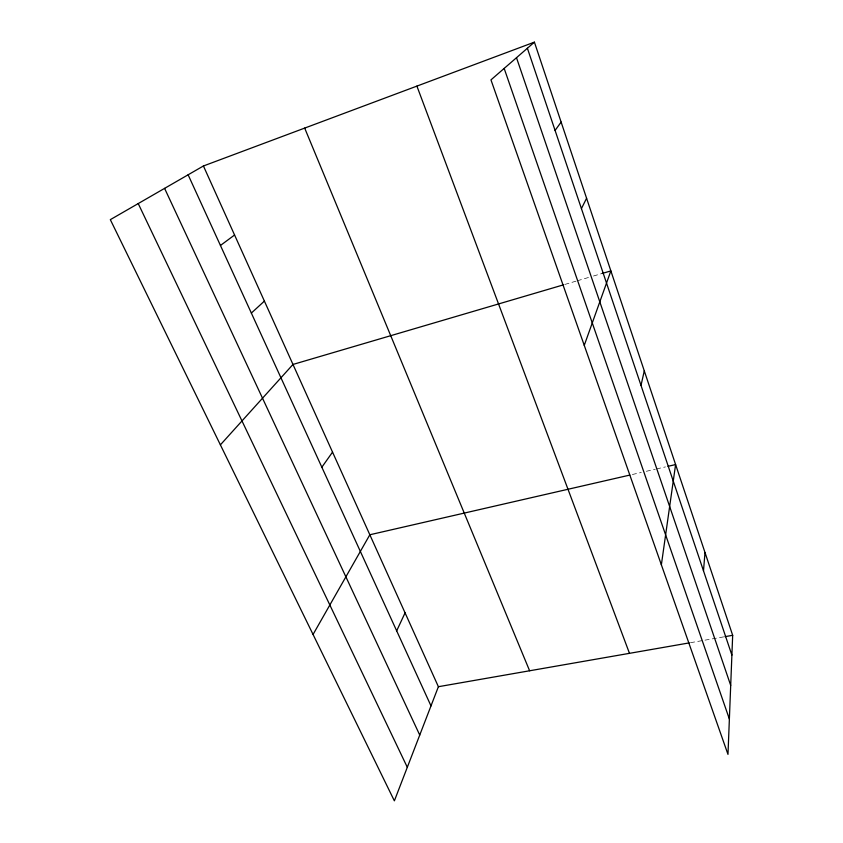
<?xml version="1.0" encoding="UTF-8"?>
<svg xmlns="http://www.w3.org/2000/svg" width="843" height="843" viewBox="0 0 843 843"><rect width="100%" height="100%" fill="white"/><g stroke="black" fill="none" stroke-linecap="round" stroke-linejoin="round"><path stroke-width="0.63" stroke-dasharray="4.21 3.16" d="M564.894 284.428L576.085 281.14M577.329 280.772L588.509 277.484M593.472 276.019L602.176 273.459M632.355 474.504L641.26 472.459M646.349 471.29L655.253 469.245M656.528 468.95L665.433 466.906M690.491 642.682L723.726 636.876"/><path stroke-width="1.26" d="M732.672 635.306L727.983 754.39L490.963 79.885L534.409 42.15L732.672 635.306L725.001 636.655M703.494 570.827L705.011 552.544M661.365 564.821L675.601 464.567L667.972 466.327M641.007 385.399L644.294 370.878M584.252 345.367L610.869 270.909L602.176 273.459M203.426 165.976L438.392 686.708L394.366 800.85L110.328 219.654L203.426 165.976L534.409 42.15M396.674 630.849L405.072 612.85M581.428 208.6L586.591 198.253M313.059 634.473L369.835 534.768L629.805 475.083M321.847 467.212L332.542 452.111M555.084 130.423L561.132 122.087M220.392 444.862L292.985 364.45L563.651 284.797M251.351 313.069L264.396 301.099M220.444 245.471L234.575 234.997M438.392 686.708L689.216 642.903M138.22 203.563L407.306 767.288M164.585 188.368L419.74 735.075M188.126 174.796L430.994 705.897M304.681 128.094L529.615 670.775M416.906 86.112L629.479 653.336M504.167 68.42L729.374 719.047M516.496 57.714L730.702 685.391M527.391 48.251L731.893 655.106"/></g></svg>
